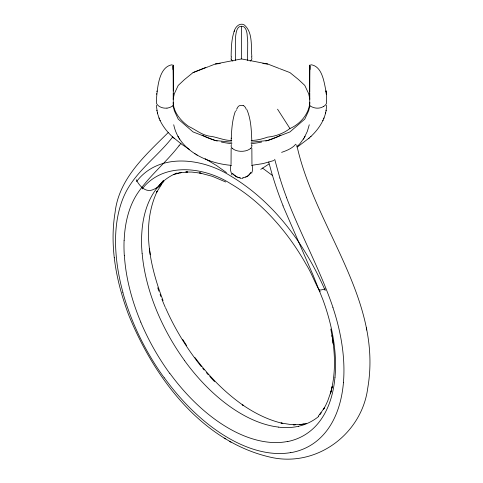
<?xml version="1.0" encoding="UTF-8"?>
<svg xmlns="http://www.w3.org/2000/svg" width="483" height="483" viewBox="0 0 483 483"><rect width="100%" height="100%" fill="white"/><g stroke="black" fill="none" stroke-linecap="round" stroke-linejoin="round"><path stroke-width="0.72" d="M172.986 105.874L173.294 105.668L173.264 69.95A33.019 1.31 -88.4 0 0 173.228 67.385L173.21 66.491A12.407 0.489 -88.4 0 0 173.186 65.803L173.101 65.054L172.992 69.564M173.288 98.659L173.294 93.219M173.3 91.027L173.27 76.362A33.158 1.34 88.4 0 0 173.234 73.011L173.216 71.617A12.461 0.507 88.4 0 0 173.192 70.367L172.992 65.857M231.14 148.19L231.043 164.419M173.294 105.819L173.288 106.779L173.814 106.876M247.574 60.375L247.725 42.244L247.054 33.756A33.182 27.06 4.9 0 0 246.384 30.779L245.956 29.62A12.455 10.155 4.9 0 0 245.473 28.636L244.597 27.446A3.659 2.983 4.9 0 0 243.281 26.607A4.48 3.653 4.9 0 0 241.536 26.287A4.54 3.701 -4.8 0 0 239.791 26.613L239.634 26.674A3.665 2.989 -4.8 0 0 238.457 27.459L237.582 28.624A12.413 10.125 -4.8 0 0 237.099 29.608L236.676 30.767A32.995 26.909 -4.8 0 0 235.988 33.744L235.619 36.418A83.239 67.886 -4.8 0 0 235.481 38.048L235.426 60.375M231.14 56.608C231.279 47.781 231.423 38.664 234.563 30.296M156.359 100.084C157.44 89.44 158.279 66.865 172.159 64.752M231.242 138.591C231.659 129.305 232.232 119.802 235.456 110.999M231.17 141.169L231.254 138.084M326.671 105.276L326.049 110.873M309.869 102.499C309.011 113.891 300.233 124.101 289.939 128.526C283.497 133.411 275.721 136.327 267.679 137.106C262.354 138.977 256.805 140.408 251.136 140.468M323.519 106.514L321.509 107.468A7.559 4.365 0 0 1 316.069 108.089A8.791 5.078 0 0 1 313.328 107.455L312.272 107.057A15.758 9.099 0 0 1 310.026 105.874L309.712 105.674L309.73 69.944A33.158 1.34 88.4 0 1 309.766 67.372L309.784 66.473A12.461 0.507 88.4 0 1 309.808 65.779L309.899 65.018L309.814 70.331A12.407 0.489 -88.4 0 0 309.79 71.575L309.772 72.969A33.019 1.31 -88.4 0 0 309.736 76.326L309.7 91.981M309.712 105.674L309.766 105.01M173.125 99.305L174.303 93.793L178.197 85.443L184.518 79.532L193.061 72.589L205.444 67.56M309.808 105.825L308.697 110.679L304.803 119.078L289.939 131.931L267.679 140.511L251.136 142.231M156.631 94.282L156.715 93.563M156.921 91.667L156.999 90.955M318.285 416.05L321.129 412.808L319.613 414.649L324.679 407.302L323.501 409.367L325.729 405.279L327.715 400.938L330.988 391.538L330.372 393.784C335.751 374.868 335.28 354.776 332.038 335.528L333.367 344.198L333.022 341.958M310.641 136.707C317.645 130.223 323.495 122.054 325.675 112.636M325.542 113.27L326.182 110.233M309.277 124.765L307.339 131.334L304.423 137.353M252.072 172.099L252.41 170.535A17.545 10.131 60 0 0 252.543 169.418L252.573 168.241A10.964 6.333 60 0 0 252.537 167.504L252.048 165.065M331.682 388.737L332.256 386.497L330.372 393.784M230.952 165.065L230.463 167.504A10.964 6.333 -60 0 0 230.427 168.241L230.457 169.418A17.545 10.131 -60 0 0 230.59 170.529L231.768 174.556A53.879 31.105 -60 0 0 231.943 174.973M136.538 181.578C158.937 152.018 202.788 158.158 230.663 176.011C274.169 201.9 305.171 244.76 325.204 290.5M251.74 173.21L251.854 172.848M236.718 109.321L236.93 108.753M234.08 31.564C234.992 27.296 239.453 22.387 244.102 24.802C253.086 32.15 250.852 46.265 251.86 56.608M322.825 120.702L323.079 120.134M323.785 118.498L324.039 117.918M318.484 289.565C319.505 290.977 323.453 289.082 325.494 289.003M163.918 181.306L160.308 185.593A32.385 25.847 39.5 0 1 158.134 187.169L156.727 187.978A32.385 25.847 39.5 0 1 154.222 189.107C146.108 193.58 139.623 186.353 136.272 179.754M296.834 146.959L300.076 143.529L303.952 138.138M303.336 139.17L305.051 136.303M161.346 184.766L156.619 192.306L157.247 191.159C140.891 225.833 149.965 266.387 163.067 300.577M178.945 145.794C166.2 162.336 149.597 175.619 137.794 192.946A148.052 86.463 60.6 0 0 124.167 240.335M172.534 137.178C158.436 155.387 138.844 169.213 127.307 189.439A158.201 92.295 60.6 0 0 115.86 251.045A162.324 94.644 60.6 0 0 122.893 292.312M295.759 144.2C292.191 148.462 286.733 150.599 281.607 152.374M163.483 180.358L156.281 189.04A141.223 81.536 60 0 0 141.821 232.915A138.386 79.9 60 0 0 141.682 247.393L142.099 253.442M168.247 132.523C145.57 155.085 118.933 178.408 115.105 212.321C109.327 246.898 116.512 282.41 128.641 314.862C154.113 377.73 201.918 442.18 271.639 457.473C317.132 467.2 361.845 433.794 367.75 388.066C383.025 299.297 314.638 227.481 296.743 144.9M157.44 187.585L156.021 188.122M250.671 60.701L250.164 61.16M297.667 146.802L309.253 137.969M308.872 138.313L311.028 136.351M250.442 148.565L249.343 149.344A10.717 6.188 0 0 1 233.941 149.537L232.323 148.359M260.772 169.358L268.88 164.045M242.243 178.257L241.898 178.475M142.117 188.962C163.532 161.449 204.418 166.901 230.747 183.788C252.289 196.364 270.516 214.017 285.779 233.609C293.368 243.426 300.215 253.823 306.3 264.636C311.704 273.221 314.958 283.195 320.138 291.738M245.648 177.213L248.703 175.353L251.136 172.431L247.857 176.017L243.317 177.895M209.242 66.364L215.321 64.004L241.53 58.932L267.751 64.022L278.951 68.369M204.11 68.344L208.602 66.612M203.47 68.592L193.061 72.589M173.814 174.683L178.469 173.083L176.645 173.663L181.523 172.503L179.658 172.86L187.639 171.972L185.84 172.026L191.799 172.075L201.073 173.21L199.503 172.89L212.435 176.355L225.7 181.982M273.927 160.519L263.096 163.592L251.625 165.361M194.975 357.559C208.578 375.804 224.655 392.371 243.36 405.424L242.225 404.645C254.541 413.134 268.15 420.059 282.796 423.404L281.052 423.005L290.609 424.515L295.24 424.774L293.229 424.799L302.098 424.303L299.985 424.678L304.205 423.923M299.985 424.678L306.331 423.555M309.174 106.87L309.712 106.773L309.712 105.819M310.841 64.716C322.451 66.219 324.099 82.502 326.079 91.661M215.321 64.004L220.242 63.533M231.792 140.462C223.949 140.692 216.873 136.816 209.175 136.128C201.441 134.763 195.5 129.535 188.569 126.365C180.829 120.865 173.62 112.424 173.137 102.541M262.83 63.551L267.751 64.022M231.375 165.361C207.243 163.423 179.09 150.781 173.723 124.765M231.792 142.225L215.249 140.493L193.061 131.931L178.221 119.12L174.315 110.722L173.192 105.874M238.463 177.605L239.665 177.883L236.193 176.663L233.301 174.411L237.352 177.213M243.209 105.62L243.366 105.674A3.665 2.989 -4.8 0 1 244.543 106.387L245.418 107.51A12.413 10.125 -4.8 0 1 245.901 108.464L246.233 109.309M206.024 159.366L206.627 159.595M208.517 160.308L209.073 160.519M279.591 68.616L289.939 72.589L298.44 79.496L304.779 85.4L308.685 93.75L309.875 99.263M205.148 158.732L216.601 165.584L226.461 172.594M229.721 441.45L231.037 442.241M224.148 438.075L225.422 438.842M194.577 153.54L195.301 153.98M196.539 154.723L197.227 155.146M241.102 178.475L240.757 178.257M189.312 149.38L181.517 144.163L172.359 136.707M262.456 168.054L271.965 175.124M174.128 138.313C168.326 133.217 163.157 127.204 159.921 120.134M277.556 109.194L289.939 128.526M182.725 339.458L186.649 345.629M177.949 136.303L178.577 137.353M179.048 138.138L179.664 139.17M246.91 109.677C251.094 119.567 251.395 130.585 251.83 141.169M156.329 105.276L157.458 113.27L159.215 118.498M158.961 117.918L160.175 120.702M282.972 205.849L313.195 275.407L322.958 299.846A147.973 86.282 60.6 0 1 335.003 377.271M286.497 197.499C300.698 234.684 320.144 269.725 332.968 307.46M279.856 178.034L274.694 159.257M272.418 175.48L268.723 162.046M156.818 110.233L156.951 110.873M157.325 112.636L157.458 113.27M330.801 329.026L332.425 337.732M366.307 327.842L366.7 330.034M114.296 257.433L114.344 257.807M149.446 248.491L150.255 254.764M326.285 93.563L326.641 100.084M173.234 105.016L173.294 105.668M251.957 164.419L251.86 148.19M309.706 93.225L309.706 98.665M310.008 65.815L310.008 69.522M241.536 26.287L241.536 58.908M243.154 177.593A14.792 8.543 -60 0 1 242.291 178.13M326.285 100.536A10.717 6.188 0 0 1 323.55 106.532M243.209 105.614A4.54 3.701 -4.8 0 0 241.464 105.391A4.48 3.653 4.9 0 0 239.719 105.62A3.659 2.983 4.9 0 0 238.403 106.375L237.527 107.51A12.455 10.155 4.9 0 0 237.044 108.47M251.51 144.55A12.117 6.997 0 0 1 251.921 145.184M251.77 145.214A7.625 4.401 0 0 1 250.423 148.559M232.335 148.353A7.559 4.365 0 0 1 231.236 145.22A8.791 5.078 0 0 1 231.568 144.574M236.374 110.474A33.182 27.06 4.9 0 1 236.453 110.178M240.709 178.112A14.617 8.44 60 0 1 239.846 177.587M172.872 105.819A12.117 6.997 0 0 1 166.985 108.18M166.931 108.095A7.625 4.401 0 0 1 161.141 107.317L159.788 106.695A10.717 6.188 0 0 1 156.709 100.536M232.848 61.16A12.117 6.997 0 0 1 231.079 59.149M231.23 59.113A7.625 4.401 0 0 1 231.58 56.855M251.42 56.849A7.559 4.365 0 0 1 251.764 59.113A8.791 5.078 0 0 1 250.665 60.695M157.343 187.452A141.604 81.754 60 0 1 176.917 173.047M318.756 416.37A142.63 82.352 60 0 1 298.416 426.284M298.422 426.302A139.653 80.631 60 0 1 278.45 427.141M278.431 427.075A141.265 81.561 60 0 1 184.548 360.608M184.584 360.566A142.63 82.352 60 0 1 156.86 311.094A140.873 81.331 60 0 1 142.159 253.466M283.098 205.836A221.087 124.735 60.6 0 1 272.503 175.486M334.967 377.247A149.06 87.049 60.6 0 1 315.96 425.795A150.865 88.141 60.5 0 1 287.862 441.516M287.82 441.414A149.253 87.2 60.5 0 1 169.75 373.202M169.66 373.299A150.865 88.015 60.6 0 1 140.782 322.149M140.825 322.137A149.06 86.928 60.6 0 1 124.391 255.67M124.306 255.634A146.983 85.817 60.6 0 1 124.095 240.286M181.028 143.125A221.027 129.269 58.8 0 1 179.006 145.866M286.558 197.493A195.355 110.679 60.5 0 1 279.905 178.04M332.902 307.46A158.05 92.168 60.6 0 1 343.437 382.433M343.467 382.451A162.324 94.783 60.5 0 1 333.548 419.836A161.793 94.499 60.5 0 1 290.82 452.668M290.79 452.589A161.189 94.149 60.5 0 1 164.311 377.766M164.232 377.851A161.793 94.366 60.6 0 1 122.809 292.306M214.579 381.612A149.253 85.135 59.5 0 1 209.761 376.444M208.336 374.856A149.253 85.135 59.5 0 1 206.452 372.707M204.122 369.972A149.253 85.135 59.5 0 1 202.745 368.312M201.369 366.633A149.253 85.135 59.5 0 1 195.567 359.177M195.144 358.573A150.865 86.173 59.4 0 1 165.572 307.846M165.21 307.194A149.06 85.183 59.4 0 1 161.883 299.164M160.845 296.484A149.06 85.183 59.4 0 1 160.09 294.467M158.877 291.11A149.06 85.183 59.4 0 1 157.724 287.753M280.858 135.125A57.411 33.146 0 0 1 265.771 141.036M261.635 142.038A57.411 33.146 0 0 1 251.088 143.68M231.912 143.68A57.411 33.146 0 0 1 221.365 142.038M217.229 141.036A57.411 33.146 0 0 1 202.142 135.125M232.607 173.542L233.38 174.478L232.607 173.542M326.369 94.282L325.995 90.955L326.369 94.282"/></g></svg>
